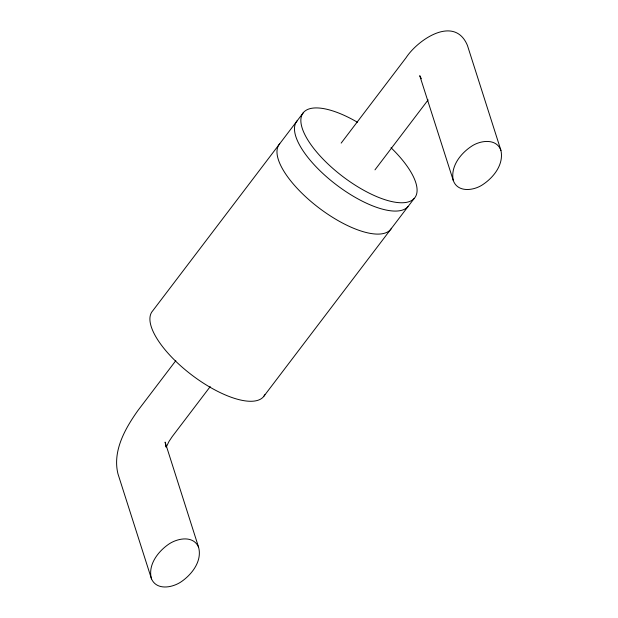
<?xml version="1.0" encoding="UTF-8"?>
<svg xmlns="http://www.w3.org/2000/svg" width="618" height="618" viewBox="0 0 618 618"><rect width="100%" height="100%" fill="white"/><g stroke="black" fill="none" stroke-linecap="round" stroke-linejoin="round"><path stroke-width="0.93" d="M166.134 445.848L166.072 447.1L165.114 442.102L198.532 547.03C202.325 560.565 192.546 573.674 182.047 581.183C173.326 587.594 156.949 591.017 151.48 578.873L117.961 473.851C112.352 451.078 125.099 428.598 137.845 410.622L175.821 360.657M166.644 446.343L168.923 441.576L172.237 436.578L210.213 386.613M303.585 112.345L152.677 310.885A70.112 26.667 37.2 0 0 190.406 373.952A70.112 26.667 37.2 0 0 263.399 396.849L414.307 198.308M341.167 143.113L406.018 57.791C417.899 39.498 454.585 14.701 467.424 45.408L500.943 150.421C503.933 164.226 493.936 177.134 483.052 184.427C474.253 190.63 457.745 193.025 453.288 180.518L419.753 75.69L421.36 78.718M374.971 169.85L428.135 99.9M198.532 547.03C193.055 534.887 176.678 538.309 167.957 544.721C157.459 552.229 147.687 565.339 151.48 578.873M500.943 150.421C496.478 137.922 479.97 140.309 471.179 146.512C460.294 153.805 450.298 166.713 453.288 180.518M391.009 147.725A70.112 26.667 37.2 0 1 394.848 202.163A70.112 26.667 37.2 0 1 304.288 133.449A70.112 26.667 37.2 0 1 357.443 122.256M407.965 206.644A70.112 26.667 37.2 0 1 334.971 183.747A70.112 26.667 37.2 0 1 297.243 120.688M391.495 228.274A70.112 26.667 37.2 0 1 319.282 208.166A70.112 26.667 37.2 0 1 279.738 143.716M264.859 394.678A70.112 26.667 37.2 0 1 263.948 396.177M158.486 435.327L158.486 435.327"/></g></svg>
